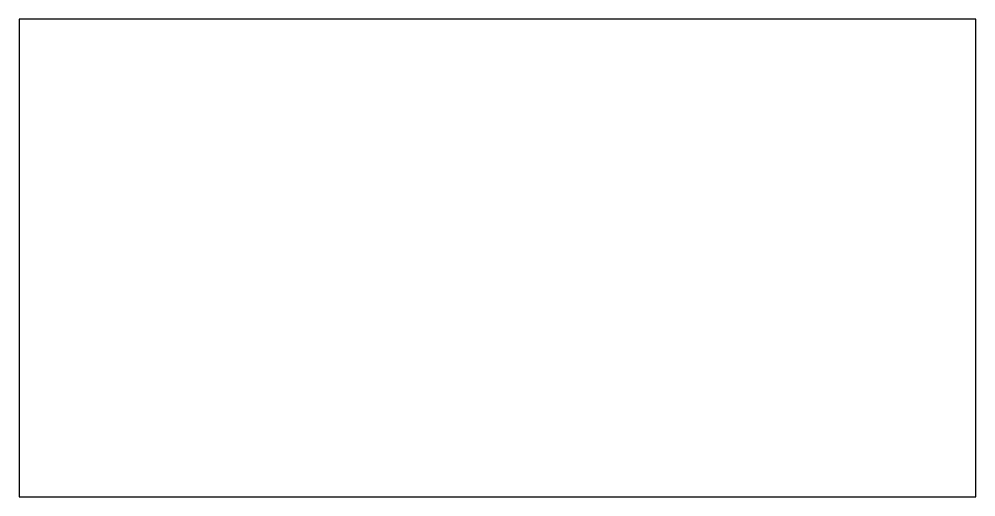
# Model space of a CAD drawing. Header units: millimetres. Extents: x 0 to 10, y 0 to 5.
import ezdxf

# ---------------------------------------------------------------- set-up
doc = ezdxf.new("R2010")
doc.units = ezdxf.units.MM
doc.layers.add('Default', color=18, linetype='Continuous', true_color=0x000000)

msp = doc.modelspace()

# ---------------------------------------------------------------- linework, layer by layer
at = {"layer": 'Default'}
msp.add_lwpolyline([(0, 0), (10, 0), (10, 5), (0, 5)], close=True, dxfattribs=at)

doc.saveas('drawing.dxf')
